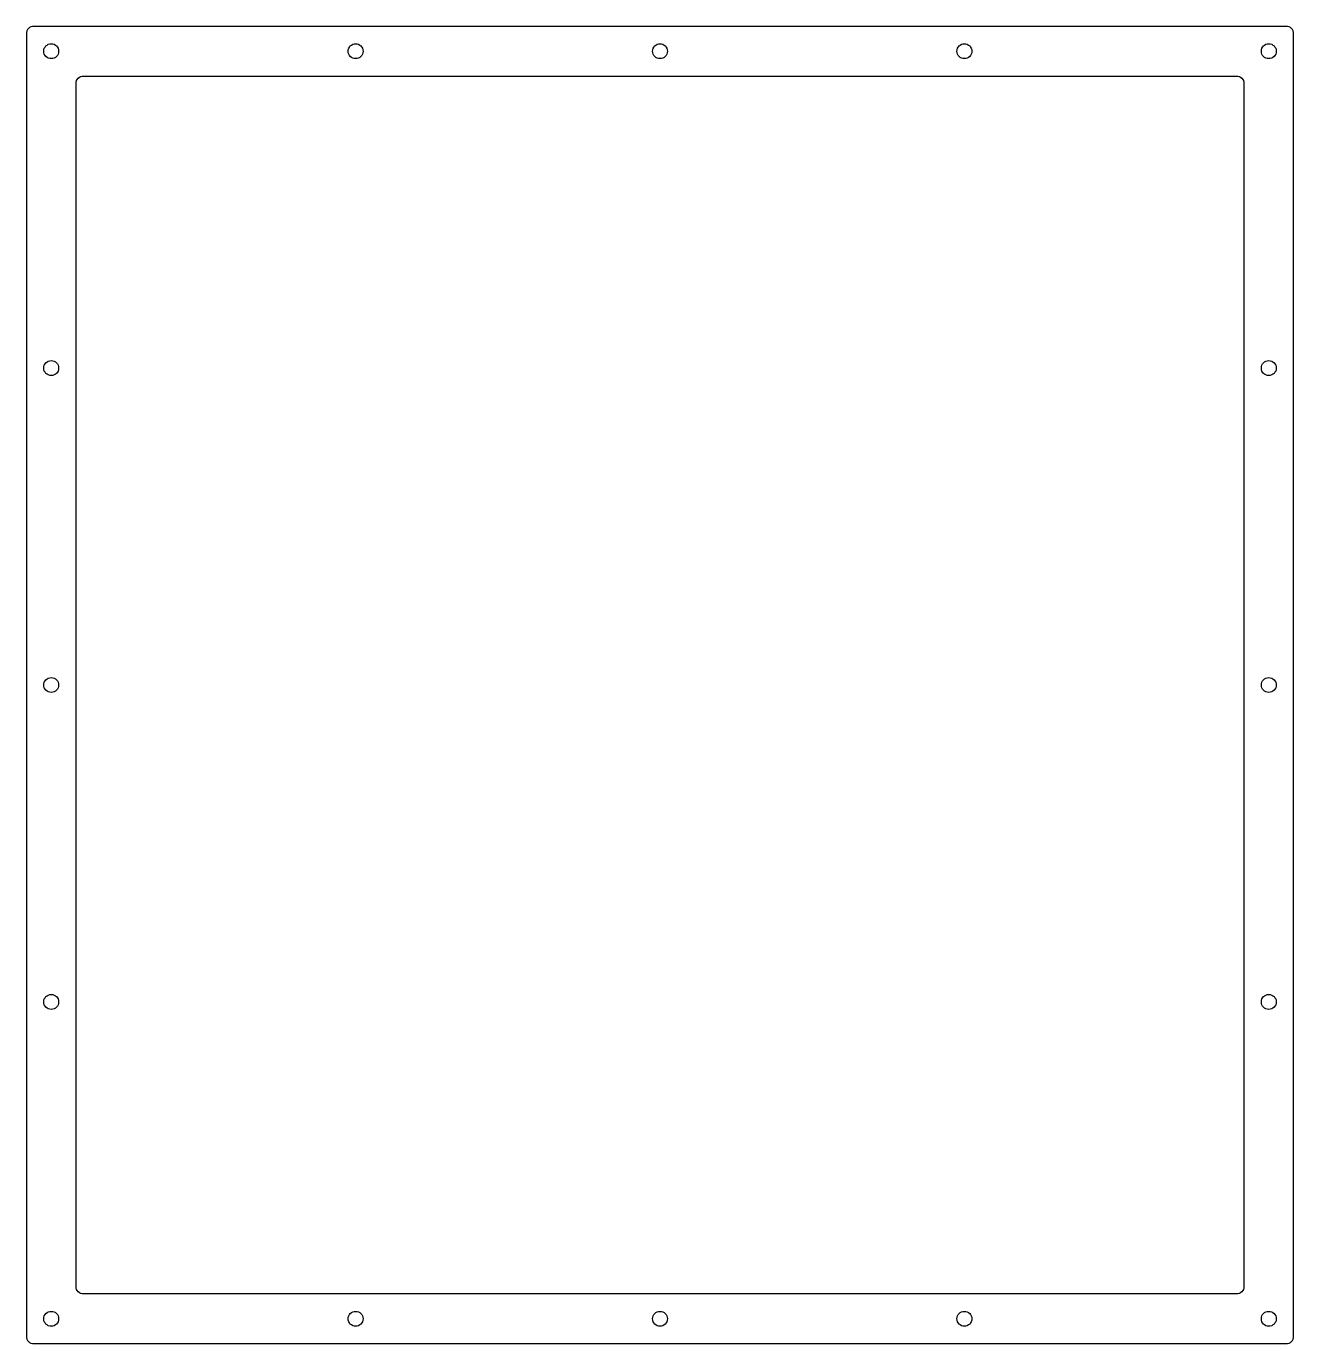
# Model space of a CAD drawing. Header units: millimetres. Extents: x -255 to 255, y -265 to 265.
import ezdxf

# ---------------------------------------------------------------- set-up
doc = ezdxf.new("R2010")
doc.units = ezdxf.units.MM
doc.layers.get('0').update_dxf_attribs({"linetype": 'CONTINUOUS'})

msp = doc.modelspace()

# ---------------------------------------------------------------- linework, layer by layer
for points in [[(252, 265), (-252, 265, 0.414214), (-255, 262), (-255, -262, 0.414214), (-252, -265), (252, -265, 0.414214), (255, -262), (255, 262, 0.414214)], [(-232, 245), (232, 245, -0.414214), (235, 242), (235, -242, -0.414214), (232, -245), (-232, -245, -0.414214), (-235, -242), (-235, 242, -0.414214)]]:
    msp.add_lwpolyline(points, format="xyb", close=True)
for centre in [(-245, 255), (-122.5, 255), (0, 255), (122.5, 255), (245, 255), (-245, 127.5), (245, 127.5), (-245, 0), (245, 0), (-245, -127.5), (245, -127.5), (-245, -255), (-122.5, -255), (0, -255), (122.5, -255), (245, -255)]:
    msp.add_circle(centre, 3)

doc.saveas('drawing.dxf')
